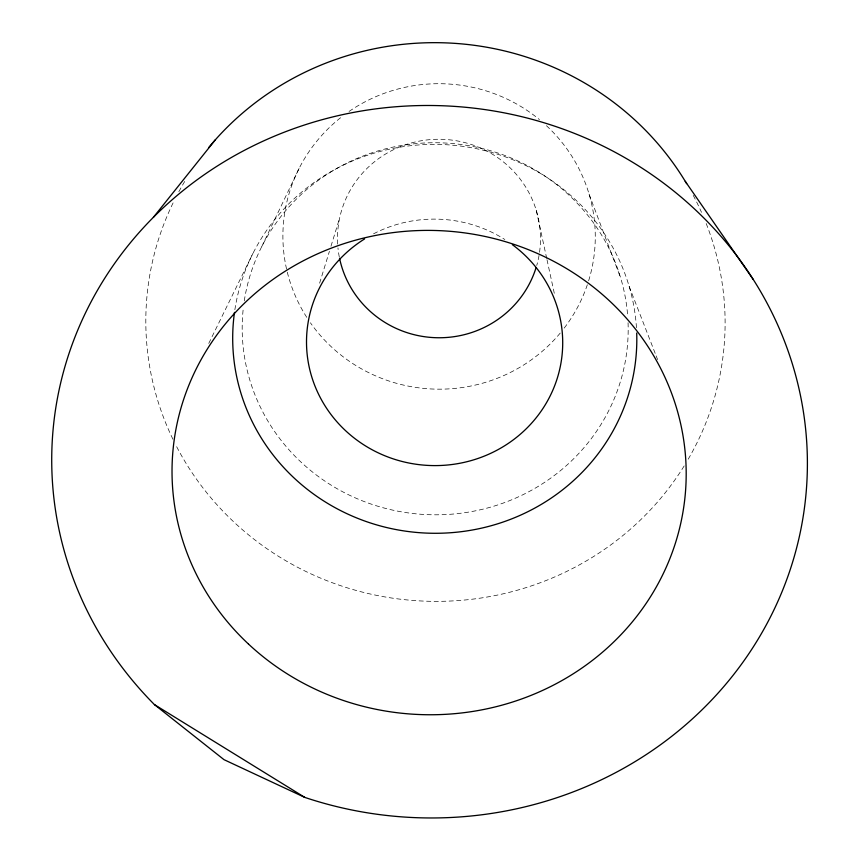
<?xml version="1.0" encoding="UTF-8"?>
<svg xmlns="http://www.w3.org/2000/svg" width="859" height="859" viewBox="0 0 859 859"><rect width="100%" height="100%" fill="white"/><g stroke="black" fill="none" stroke-linecap="round" stroke-linejoin="round"><path stroke-width="0.64" stroke-dasharray="4.29 3.22" d="M319.612 283.18L329.405 251.343M330.973 246.243L339.595 218.229M261.705 246.716L299.082 168.461M208.748 343.417L253.018 253.255M629.142 286.348L655.675 354.638M656.158 355.884L657.607 359.599M589.081 194.155L620.778 278.316M536.252 210.294L546.721 258.419M547 259.719L554.635 294.841M628.058 322.748A193.007 186.016 2.4 0 1 427.814 514.648A193.007 186.016 2.4 0 1 243.387 307.436M244.267 300.886A193.007 186.016 2.4 0 1 442.557 142.905A193.007 186.016 2.4 0 1 627.693 316.166M546.442 125.704A156.198 152.73 2.4 0 1 587.771 283.491M587.341 284.748A156.198 152.73 2.4 0 1 563.547 328.943M560.208 333.088A156.198 152.73 2.4 0 1 310.41 322.78M306.749 317.325A156.198 152.73 2.4 0 1 341.549 116.964M349.076 111.445A156.198 152.73 2.4 0 1 539.452 119.605M337.662 244.085A101.512 99.247 2.4 0 1 449.88 139.856A101.512 99.247 2.4 0 1 536.746 265.442M339.284 256.938A101.512 99.247 2.4 0 1 337.963 247.929M706.184 223.501A289.666 279.325 2.4 0 1 686.932 461.38M684.183 465.911A289.666 279.325 2.4 0 1 423.476 601.085A289.666 279.325 2.4 0 1 175.322 444.092M172.938 439.271A289.666 279.325 2.4 0 1 173.454 202.155M178.844 191.707A289.666 279.325 2.4 0 1 186.113 179.134M693.224 195.358A289.666 279.325 2.4 0 1 701.502 212.334M234.872 309.712A202.08 194.435 2.4 0 1 443.545 144.591A202.08 194.435 2.4 0 1 636.455 327.794M373.579 233.809A128.109 123.234 2.4 0 1 504.845 239.511"/><path stroke-width="1.29" d="M153.407 217.295L215.469 139.663M304.795 797.399L224.006 759.667L154.427 704.595A377.874 356.195 2.4 0 1 285.467 131.738A377.874 356.195 2.4 0 1 807.256 453.756A377.874 356.195 2.4 0 1 304.795 797.399L154.427 704.595M685.257 181.356L753.214 279.443M535.995 267.922A101.512 99.247 2.4 0 1 434.063 337.63A101.512 99.247 2.4 0 1 339.541 258.215M208.565 147.716A289.666 279.325 2.4 0 1 686.642 183.643M636.702 333.013A202.08 194.435 2.4 0 1 424.647 533.01A202.08 194.435 2.4 0 1 234.486 312.365M512.372 244.665A128.109 123.234 2.4 0 1 526.943 428.072A128.109 123.234 2.4 0 1 335.944 420.652A128.109 123.234 2.4 0 1 364.592 238.931M248.487 644.057A257.109 242.152 2.4 0 0 677.848 534.942A257.109 242.152 2.4 0 0 360.963 238.738A257.109 242.152 2.4 0 0 248.487 644.057"/></g></svg>
